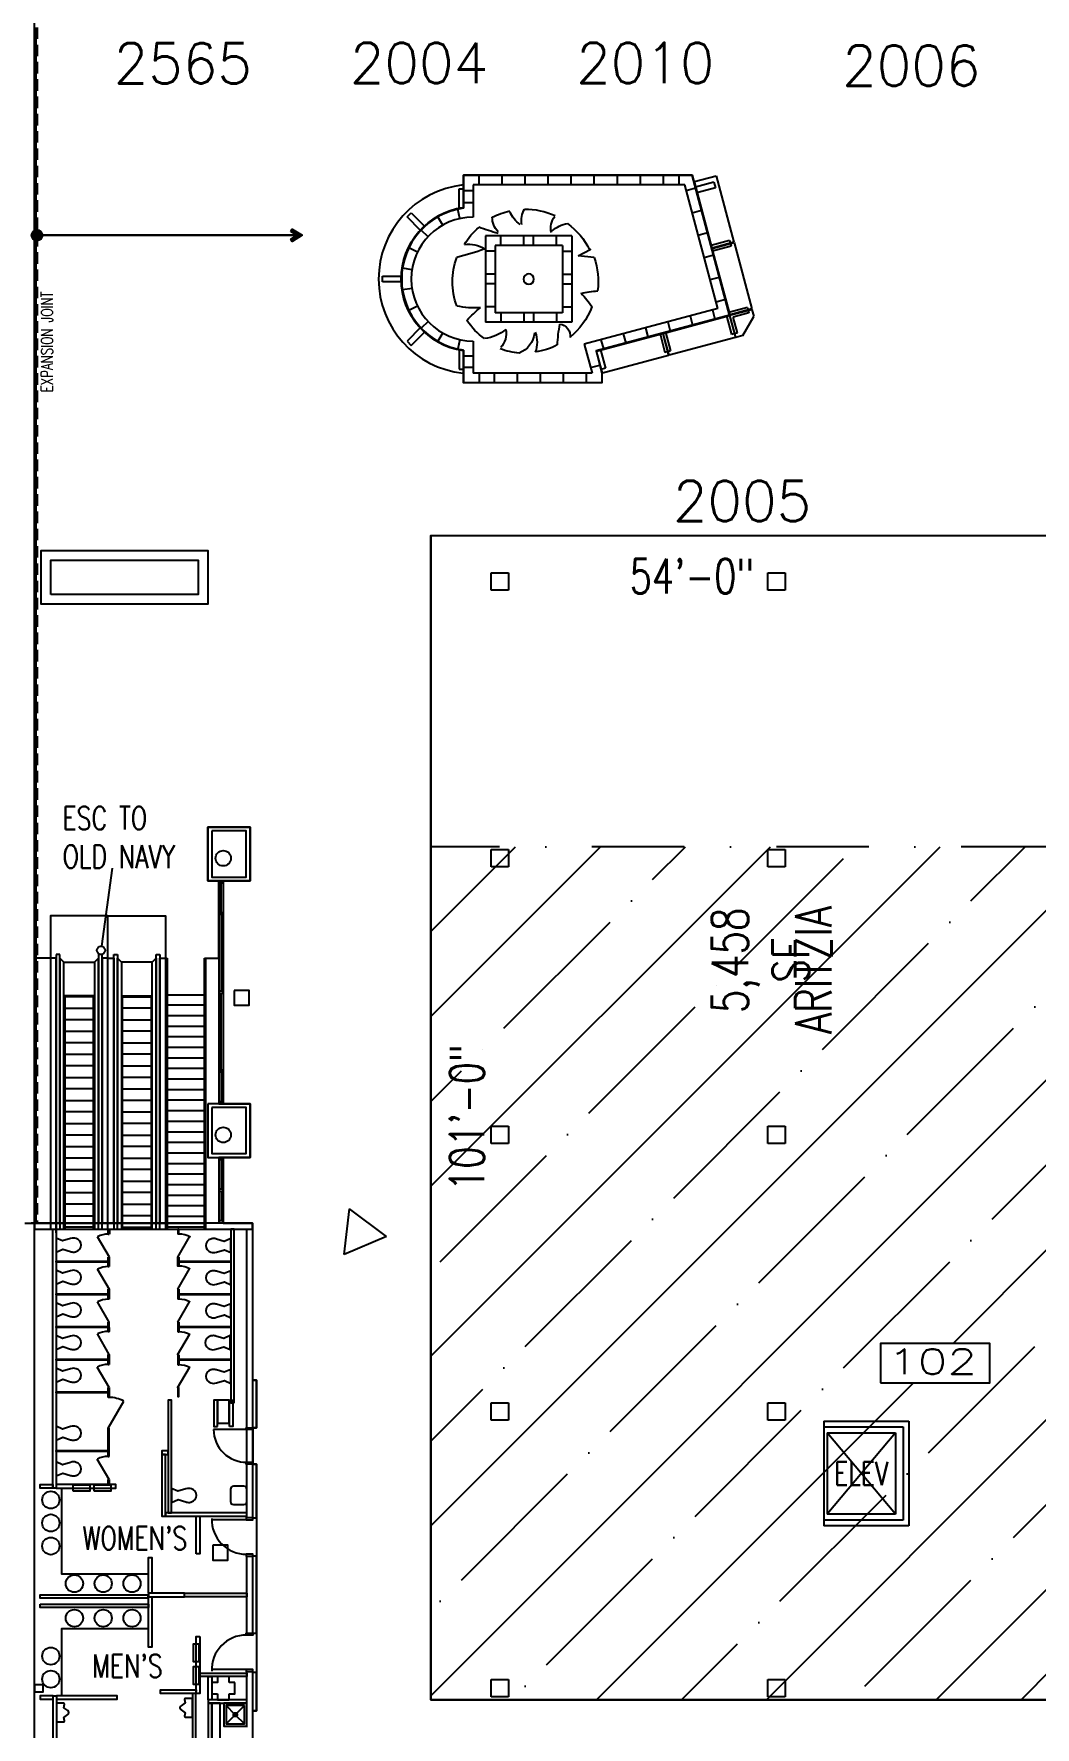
# Model space of a CAD drawing. Extents: x -13345 to 10098, y -1643 to 9113.
# Drawn here: x -5903 to -4861, y 134 to 1897 of the extents above; entities that cross this region are included whole.
import ezdxf
from ezdxf.enums import TextEntityAlignment as Align

# ---------------------------------------------------------------- set-up
doc = ezdxf.new("R2010")
doc.units = 0
doc.header["$LTSCALE"] = 192
doc.header["$MEASUREMENT"] = 0
for name, pattern in [('DASHDOT', [1, 0.5, -0.25, 0, -0.25]), ('DASHED2', [0.375, 0.25, -0.125]), ('HIDDEN2', [0.1875, 0.125, -0.0625])]:
    doc.linetypes.add(name, pattern=pattern)
doc.layers.get('0').update_dxf_attribs({"linetype": 'CONTINUOUS'})
doc.layers.get('DEFPOINTS').update_dxf_attribs({"linetype": 'CONTINUOUS'})
for name, color, linetype in [('ARCH-DOORS-INTERIOR', 7, 'CONTINUOUS'), ('ARCH-FEATURES', 2, 'CONTINUOUS'), ('ARCH-WALLS-EXTERIOR', 5, 'CONTINUOUS'), ('ARCH-WALLS-INTERIOR', 1, 'CONTINUOUS'), ('DIMENSIONS-TENANT', 7, 'CONTINUOUS'), ('EXPANSION-JOINT', 1, 'CONTINUOUS'), ('FM-SPNO', 3, 'CONTINUOUS'), ('FM-TENANT-SF', 6, 'CONTINUOUS'), ('FM-TEXT-TENANT', 6, 'CONTINUOUS'), ('M-MEZZANINE-BORDER-ZZZ', 254, 'CONTINUOUS'), ('M-MEZZANINE-NUMBER-ZZZ', 254, 'CONTINUOUS'), ('M-MEZZANINE-ZZZ', 254, 'DASHDOT'), ('STRUCTURAL-COLUMNS', 3, 'CONTINUOUS'), ('TEXT-GENERAL', 2, 'CONTINUOUS'), ('UTILITIES-PLUMB', 2, 'CONTINUOUS')]:
    doc.layers.add(name, color=color, linetype=linetype)
doc.layers.add('COMMON AREA FILL', color=7, linetype='CONTINUOUS', true_color=0xdedede)
doc.styles.add('3442-LP2$0$FMSTXT', font='SIMPLEX.shx', dxfattribs={"width": 0.75})
doc.styles.add('FMSTXT', font='simplex.shx', dxfattribs={"width": 0.75})
doc.styles.add('SIMPLEX', font='SIMPLEX.shx', dxfattribs={"width": 0.75})
doc.styles.get("Standard").update_dxf_attribs({"font": 'txt.shx', "width": 0.75})
doc.dimstyles.new('LP-SP-MP (without ticks)', dxfattribs={"dimscale": 0, "dimtxt": 36, "dimasz": 12, "dimexe": 8, "dimexo": 8, "dimgap": 8, "dimtad": 1, "dimdec": 0, "dimrnd": 0.0625, "dimzin": 3, "dimdsep": 46, "dimlunit": 4, "dimtxsty": 'Standard', "dimblk1": 'OBLIQUE', "dimblk2": 'OBLIQUE', "dimsah": 1, "dimcen": 0.5, "dimse1": 1, "dimse2": 1, "dimsd1": 1, "dimsd2": 1, "dimclrt": 256, "dimadec": 0, "dimazin": 0, "dimtfac": 6, "dimtdec": 0, "dimtofl": 0, "dimtmove": 0, "dimatfit": 3, "dimldrblk": 'OBLIQUE', "dimfxl": 1, "dimfrac": 2, "dimtolj": 1, "dimtzin": 3, "dimarcsym": 0})

# ---------------------------------------------------------------- blocks, each defined once
blk = doc.blocks.new('UNITSQUARE')
for p, q in [((1, 1), (0, 1)), ((0, 1), (0, 0)), ((1, 0), (1, 1)), ((0, 0), (1, 0))]:
    blk.add_line(p, q)
blk = doc.blocks.new('fms4rm')
blk.add_attdef('FMS:RMID', text='', height=12).set_placement((0, 0), align=Align.MIDDLE_CENTER)
blk = doc.blocks.new('DIRECT')
for p, q in [((0, 41.6), (-24, 0)), ((0, 41.6), (24, 0)), ((24, 0), (-24, 0))]:
    blk.add_line(p, q)
blk = doc.blocks.new('ZPT54I')
at = {"lineweight": 13}
h = blk.add_hatch(color=1, dxfattribs=at)
edge = h.paths.add_edge_path()
edge.add_arc((0, 0), 0.5, 0, 360)
at = {"color": 1}
blk.add_line((0, 0), (-1, 0), dxfattribs=at)
at = {"color": 1, "lineweight": 13}
blk.add_circle((0, 0), 0.5, dxfattribs=at)
blk = doc.blocks.new('ZAT54I')
blk.add_hatch(color=256).paths.add_polyline_path([(-1, 0.33), (-0.88, 0.53), (0, 0), (-0.88, -0.53), (-1, -0.33), (-0.46, 0)])
blk.add_line((0, 0), (-1, 0))
at = {"flags": 128}
blk.add_lwpolyline([(-1, 0.33), (-0.88, 0.53), (0, 0), (-0.88, -0.53), (-1, -0.33), (-0.46, 0)], close=True, dxfattribs=at)
blk = doc.blocks.new('329343_36')
for p, q in [((-68.2, 22.4), (-51.5, 24.3)), ((-51.5, 24.3), (-63.8, 30.9))]:
    blk.add_line(p, q)
blk.add_circle((0, 0), 5.41)
for centre, radius, start, end in [((3.7, -2.6), 75.4, 89.3321, 114.3856), ((-19.9, 60.6), 27.4, 352.0775, 26.6128), ((3.7, -2.6), 75.2, 62.8767, 77.7021), ((3.7, -2.6), 74.7, 126.0751, 153.6245), ((-45.5, 26.4), 31.8, 48.5203, 80.5151), ((-41.3, 53.5), 18.4, 343.6555, 39.76), ((-7.1, 80.5), 28.6, 304.1868, 338.5411), ((16.2, 64.4), 21.8, 315.8454, 359.7651), ((-29.8, 270.4), 231.3, 285.4397, 290.7099), ((3.7, -2.6), 74.2, 31.4098, 49.4752), ((63.2, 3.2), 33.1, 83.5323, 121.6544), ((3.7, -2.6), 76, 160.8426, 187.275), ((140.7, 293.3), 278.6, 250.0865, 256.3451), ((3.7, -2.6), 75.6, 340.3307, 19.43), ((-81.6, -136.6), 124.7, 77.3728, 85.4649), ((4.2, -73.9), 83.2, 134.7782, 147.3315), ((3.7, -2.6), 74.3, 200.8103, 231.4392), ((55.5, 62.8), 92.9, 266.7455, 282.0146), ((4.8, -92.4), 77.3, 39.6536, 53.993), ((-30.7, -59.1), 12.4, 97.741, 188.8107), ((-186.6, -76.7), 157, 2.9465, 10.9238), ((46.7, -56.3), 23.2, 170.6314, 220.6278), ((51, -19.7), 42.5, 230.4582, 263.1093), ((3.7, -2.6), 72.9, 305.394, 326.2464), ((3.7, -2.6), 74, 243.1498, 261.8356), ((22.6, -65.8), 31.2, 160.6009, 199.3991), ((19.1, -53.6), 25.2, 186.1912, 248.4952), ((3.7, -2.6), 74.7, 274.7236, 290.3277)]:
    blk.add_arc(centre, radius, start, end)
blk.add_point((-63.8, 30.9))
blk = doc.blocks.new('*D711')
at = {"layer": 'DEFPOINTS', "color": 0, "transparency": 16777216}
for p in [(-5489.9, 1374.8), (-5426.2, 1374.8), (-5489.9, 162.8)]:
    blk.add_point(p, dxfattribs=at)
at = {"layer": 'DIMENSIONS-TENANT', "transparency": 16777216, "insert": (-5452.2, 768.8), "char_height": 36, "attachment_point": 5, "rotation": 90}
blk.add_mtext('\\A1;101\'-0"', dxfattribs=at)
blk = doc.blocks.new('_OBLIQUE')
at = {"color": 0, "linetype": 'ByBlock'}
blk.add_line((-0.5, -0.5), (0.5, 0.5), dxfattribs=at)
blk = doc.blocks.new('*D712')
at = {"layer": 'DEFPOINTS', "color": 0, "transparency": 16777216}
for p in [(-5489.9, 1374.8), (-4841.9, 1374.8), (-5489.9, 1306.4)]:
    blk.add_point(p, dxfattribs=at)
at = {"layer": 'DIMENSIONS-TENANT', "transparency": 16777216, "insert": (-5218, 1332.4), "char_height": 36, "attachment_point": 5}
blk.add_mtext('\\A1;54\'-0"', dxfattribs=at)

msp = doc.modelspace()

# ---------------------------------------------------------------- hatches: boundary and pattern name
at = {"layer": 'M-MEZZANINE-ZZZ'}
h = msp.add_hatch(dxfattribs=at)
h.set_pattern_fill('ANSI35', color=256, scale=500, style=0)
h.paths.add_polyline_path([(-5489.9, 1050.8), (-5489.9, 162.8), (-4841.9, 162.8), (-4841.9, 1050.8), (-5486.9, 1050.8)])
h.paths.add_polyline_path([(-5021.9, 492.8), (-4907.9, 492.8), (-4907.9, 533.8), (-5021.9, 533.8)], flags=16)
h.paths.add_polyline_path([(-5020.4, 495.3), (-4929.4, 495.3), (-4929.4, 534.3), (-5020.4, 534.3)], flags=24)

# ---------------------------------------------------------------- linework, layer by layer
at = {"layer": 'ARCH-DOORS-INTERIOR'}
for p, q in [((-5824.5, 623.6), (-5836.8, 644.8)), ((-5753.2, 623.6), (-5740.9, 644.8)), ((-5824.5, 589.7), (-5836.8, 610.9)), ((-5753.3, 590.2), (-5741, 611.4)), ((-5824.6, 555.7), (-5836.8, 577)), ((-5753.3, 555.8), (-5741.1, 577)), ((-5824.6, 522.3), (-5836.9, 543.6)), ((-5753.4, 521.8), (-5741.1, 543.1)), ((-5824.7, 487.9), (-5837, 509.1)), ((-5753.5, 487.4), (-5741.2, 508.6)), ((-5825.8, 445.5), (-5809.5, 473.7)), ((-5681.9, 444), (-5715.9, 444)), ((-5824.7, 392.1), (-5837, 413.3)), ((-5681.9, 350.2), (-5717.9, 350.2)), ((-5681.9, 194.1), (-5717.9, 194.1))]:
    msp.add_line(p, q, dxfattribs=at)
for centre, radius, start, end in [((-5825.6, 623.6), 24, 89.9997, 117.7249), ((-5752.1, 623.6), 24, 60.1234, 89.9998), ((-5825.6, 589.7), 24, 90.0003, 117.7255), ((-5752.2, 590.2), 24, 60.1234, 89.9998), ((-5825.7, 555.7), 24, 90.0003, 117.7255), ((-5752.2, 555.8), 24, 60.1234, 89.9998), ((-5825.7, 522.3), 24, 89.9997, 117.7249), ((-5752.3, 521.8), 24, 60.124, 90.0003), ((-5825.8, 487.9), 24, 90.0003, 117.7255), ((-5752.4, 487.4), 24, 60.1234, 89.9998), ((-5824.7, 445.5), 32, 61.7057, 89.9997), ((-5681.9, 444), 34, 180.0002, 270.8427), ((-5825.8, 392.1), 24, 90.0003, 117.7255), ((-5681.9, 350.2), 36, 178.1719, 270.0001), ((-5681.9, 194.1), 36, 90, 182.6046)]:
    msp.add_arc(centre, radius, start, end, dxfattribs=at)
at = {"layer": 'ARCH-FEATURES'}
for p, q in [((-5217.8, 1749.8), (-5455.7, 1749.8)), ((-5455.7, 1749.8), (-5455.7, 1715.6)), ((-5178.8, 1604.2), (-5217.8, 1749.8)), ((-5215.5, 1743.2), (-5192.8, 1749.3)), ((-5192.8, 1749.3), (-5174.3, 1680.2)), ((-5456.2, 1739.7), (-5456.2, 1716)), ((-5225.5, 1739.8), (-5445.7, 1739.8)), ((-5445.7, 1739.8), (-5445.7, 1706.3)), ((-5191, 1611.3), (-5225.5, 1739.8)), ((-5197, 1674.1), (-5215.5, 1743.2)), ((-5432.9, 1686.8), (-5432.9, 1596.8)), ((-5342.9, 1686.8), (-5432.9, 1686.8)), ((-5422.9, 1676.8), (-5422.9, 1606.8)), ((-5352.9, 1676.8), (-5422.9, 1676.8)), ((-5352.9, 1676.8), (-5352.9, 1606.8)), ((-5342.9, 1686.8), (-5342.9, 1596.8)), ((-5174.2, 1679.7), (-5155.7, 1610.7)), ((-5178.4, 1604.6), (-5196.9, 1673.7)), ((-5352.9, 1606.8), (-5422.9, 1606.8)), ((-5191, 1611.3), (-5330.1, 1574)), ((-5178.8, 1604.2), (-5317.9, 1567)), ((-5155.6, 1610.2), (-5153.5, 1602.7)), ((-5342.9, 1596.8), (-5432.9, 1596.8)), ((-5248, 1585.2), (-5178.9, 1603.7)), ((-5178.9, 1603.7), (-5172.8, 1581)), ((-5172.3, 1581.1), (-5178.5, 1604.1)), ((-5164.9, 1583.1), (-5153.5, 1602.7)), ((-5445.7, 1577.3), (-5445.7, 1543.8)), ((-5330.1, 1574), (-5322, 1543.8)), ((-5317.3, 1566.6), (-5248.5, 1585)), ((-5248.5, 1585), (-5242.4, 1562.3)), ((-5241.9, 1562.5), (-5248, 1585.2)), ((-5172.8, 1581), (-5241.9, 1562.5)), ((-5164.9, 1583.1), (-5172.3, 1581.1)), ((-5456.2, 1567.5), (-5456.2, 1543.8)), ((-5455.7, 1567.9), (-5455.7, 1533.8)), ((-5317.9, 1567), (-5311.7, 1543.8)), ((-5311.2, 1543.9), (-5317.3, 1566.6)), ((-5242.4, 1562.3), (-5311.2, 1543.9)), ((-5311.7, 1533.8), (-5455.7, 1533.8)), ((-5322, 1543.8), (-5445.7, 1543.8)), ((-5311.7, 1543.8), (-5311.7, 1533.8)), ((-5006.2, 440.8), (-5077.3, 355.8)), ((-5006.2, 355.8), (-5077.3, 440.8)), ((-5077.3, 440.8), (-5006.2, 440.8)), ((-5077.3, 440.8), (-5077.3, 355.8)), ((-5006.2, 440.8), (-5006.2, 355.8)), ((-5006.2, 355.8), (-5077.3, 355.8))]:
    msp.add_line(p, q, dxfattribs=at)
at = {"layer": 'ARCH-FEATURES', "linetype": 'HIDDEN2'}
for p, q in [((-5195.2, 1742.7), (-5214.5, 1737.5)), ((-5193.6, 1736.9), (-5213, 1731.7)), ((-5195.2, 1742.7), (-5193.6, 1736.9)), ((-5178.9, 1681.8), (-5198.2, 1676.7)), ((-5174.3, 1680.2), (-5197, 1674.1)), ((-5196.9, 1673.7), (-5174.2, 1679.7)), ((-5177.3, 1676.1), (-5196.7, 1670.9)), ((-5178.9, 1681.8), (-5177.3, 1676.1)), ((-5160.3, 1612.3), (-5179.6, 1607.1)), ((-5178.5, 1604.1), (-5155.6, 1610.2)), ((-5155.7, 1610.7), (-5178.4, 1604.6)), ((-5158.7, 1606.5), (-5175.1, 1602.1)), ((-5160.3, 1612.3), (-5158.7, 1606.5)), ((-5176.5, 1584.1), (-5181.7, 1603.5)), ((-5170.7, 1585.7), (-5175.1, 1602.1)), ((-5251.2, 1584.8), (-5246.1, 1565.5)), ((-5245.4, 1586.4), (-5240.3, 1567.1)), ((-5170.7, 1585.7), (-5176.5, 1584.1)), ((-5313.2, 1568.2), (-5308, 1548.9)), ((-5240.3, 1567.1), (-5246.1, 1565.5)), ((-5308, 1548.9), (-5312.7, 1547.6))]:
    msp.add_line(p, q, dxfattribs=at)
at = {"layer": 'ARCH-FEATURES'}
for points in [[(-5439.7, 1739.8), (-5439.7, 1749.8)], [(-5415.7, 1739.8), (-5415.7, 1749.8)], [(-5391.7, 1739.8), (-5391.7, 1749.8)], [(-5367.7, 1739.8), (-5367.7, 1749.8)], [(-5343.7, 1739.8), (-5343.7, 1749.8)], [(-5319.7, 1739.8), (-5319.7, 1749.8)], [(-5295.7, 1739.8), (-5295.7, 1749.8)], [(-5271.7, 1739.8), (-5271.7, 1749.8)], [(-5247.7, 1739.8), (-5247.7, 1749.8)], [(-5231.5, 1739.8), (-5231.5, 1749.8)], [(-5445.7, 1733.8), (-5455.7, 1733.8)], [(-5223.9, 1734), (-5214.3, 1736.6)], [(-5459.5, 1704.8), (-5461.6, 1714.6)], [(-5455.7, 1721.6), (-5445.7, 1721.6)], [(-5217.7, 1710.8), (-5208, 1713.4)], [(-5492.7, 1685.9), (-5500, 1692.7)], [(-5477.5, 1697.9), (-5482.5, 1706.6)], [(-5416.9, 1676.8), (-5416.9, 1686.8)], [(-5392.9, 1676.8), (-5392.9, 1686.8)], [(-5382.9, 1676.8), (-5382.9, 1686.8)], [(-5358.9, 1676.8), (-5358.9, 1686.8)], [(-5211.5, 1687.6), (-5201.8, 1690.2)], [(-5503.7, 1669.9), (-5512.7, 1674.3)], [(-5422.9, 1670.8), (-5432.9, 1670.8)], [(-5352.9, 1670.8), (-5342.9, 1670.8)], [(-5205.3, 1664.4), (-5195.6, 1667)], [(-5509.4, 1651.5), (-5519.3, 1653)], [(-5422.9, 1646.8), (-5432.9, 1646.8)], [(-5352.9, 1646.8), (-5342.9, 1646.8)], [(-5199.1, 1641.3), (-5189.4, 1643.8)], [(-5509.4, 1632.1), (-5519.3, 1630.6)], [(-5422.9, 1636.8), (-5432.9, 1636.8)], [(-5352.9, 1636.8), (-5342.9, 1636.8)], [(-5503.7, 1613.6), (-5512.7, 1609.2)], [(-5422.9, 1612.8), (-5432.9, 1612.8)], [(-5416.9, 1606.8), (-5416.9, 1596.8)], [(-5392.9, 1606.8), (-5392.9, 1596.8)], [(-5382.9, 1606.8), (-5382.9, 1596.8)], [(-5358.9, 1606.8), (-5358.9, 1596.8)], [(-5352.9, 1612.8), (-5342.9, 1612.8)], [(-5196.8, 1609.7), (-5194.3, 1600.1)], [(-5192.9, 1618.1), (-5183.2, 1620.7)], [(-5492.7, 1597.7), (-5500, 1590.8)], [(-5266.4, 1591.1), (-5263.8, 1581.5)], [(-5243.2, 1597.3), (-5240.6, 1587.7)], [(-5220, 1603.5), (-5217.4, 1593.9)], [(-5477.5, 1585.7), (-5482.5, 1577)], [(-5459.5, 1578.8), (-5461.6, 1569)], [(-5312.8, 1578.7), (-5310.2, 1569)], [(-5289.6, 1584.9), (-5287, 1575.2)], [(-5455.7, 1561.9), (-5445.7, 1561.9)], [(-5323.6, 1549.6), (-5313.9, 1552.2)], [(-5445.7, 1549.8), (-5455.7, 1549.8)], [(-5439.7, 1543.8), (-5439.7, 1533.8)], [(-5424, 1543.8), (-5424, 1533.8)], [(-5400, 1543.8), (-5400, 1533.8)], [(-5376, 1543.8), (-5376, 1533.8)], [(-5352, 1543.8), (-5352, 1533.8)], [(-5328, 1543.8), (-5328, 1533.8)], [(-5705.9, 1015.3), (-5710.4, 1015.3), (-5710.4, 1013.3), (-5705.9, 1013.3), (-5705.9, 1015.3)], [(-5710.4, 1013.3), (-5710.4, 785.3)], [(-5708.2, 982.3), (-5708.2, 1013.3)], [(-5705.9, 1013.3), (-5705.9, 785.3)], [(-5825.9, 934.7), (-5825.9, 978.8), (-5885.9, 978.8), (-5885.9, 934.7)], [(-5825.9, 934.7), (-5825.9, 978.8), (-5765.9, 978.8), (-5765.9, 934.4)], [(-5705.9, 980.3), (-5710.4, 980.3), (-5710.4, 982.3), (-5705.9, 982.3), (-5705.9, 980.3)], [(-5708.2, 980.3), (-5708.2, 900.3)], [(-5885.9, 934.7), (-5899.8, 934.7)], [(-5885.9, 934.7), (-5885.9, 658.8)], [(-5879.9, 934.7), (-5885.9, 934.7)], [(-5879.9, 938.7), (-5879.9, 658.8)], [(-5875.9, 938.7), (-5879.9, 938.7)], [(-5879.9, 658.8), (-5879.9, 934.7)], [(-5875.9, 658.8), (-5875.9, 938.7)], [(-5875.9, 934.7), (-5875.9, 658.8)], [(-5871.9, 930.7), (-5875.9, 934.7)], [(-5835.9, 934.7), (-5839.9, 930.7)], [(-5835.9, 938.7), (-5835.9, 658.8)], [(-5831.9, 938.7), (-5835.9, 938.7)], [(-5835.9, 658.8), (-5835.9, 934.7)], [(-5831.9, 658.8), (-5831.9, 938.7)], [(-5831.9, 934.7), (-5831.9, 658.8)], [(-5825.9, 934.7), (-5831.9, 934.7)], [(-5825.9, 658.8), (-5825.9, 934.7)], [(-5825.9, 934.7), (-5819.9, 934.7)], [(-5819.9, 658.8), (-5819.9, 938.7)], [(-5819.9, 938.7), (-5815.9, 938.7)], [(-5819.9, 934.7), (-5819.9, 658.8)], [(-5815.9, 938.7), (-5815.9, 658.8)], [(-5815.9, 658.8), (-5815.9, 934.7)], [(-5815.9, 934.7), (-5811.9, 930.7)], [(-5779.9, 930.7), (-5775.9, 934.7)], [(-5775.9, 658.8), (-5775.9, 938.7)], [(-5775.9, 938.7), (-5771.9, 938.7)], [(-5775.9, 934.7), (-5775.9, 658.8)], [(-5771.9, 938.7), (-5771.9, 658.8)], [(-5771.9, 658.8), (-5771.9, 934.7)], [(-5771.9, 934.7), (-5765.9, 934.7)], [(-5765.9, 934.7), (-5765.9, 658.8)], [(-5765.9, 934.7), (-5765.9, 658.8)], [(-5765.9, 934.7), (-5764.4, 934.7)], [(-5764.4, 934.7), (-5764.4, 658.8)], [(-5725.6, 658.8), (-5725.6, 934.7)], [(-5725.6, 934.7), (-5724.1, 934.7)], [(-5724.1, 658.8), (-5724.1, 934.7)], [(-5724.1, 934.7), (-5710.4, 934.7)], [(-5871.9, 658.8), (-5871.9, 930.7)], [(-5871.9, 895.7), (-5871.9, 930.7)], [(-5871.9, 930.7), (-5839.9, 930.7)], [(-5839.9, 930.7), (-5839.9, 658.8)], [(-5839.9, 930.7), (-5839.9, 895.7)], [(-5811.9, 930.7), (-5811.9, 658.8)], [(-5779.9, 930.7), (-5811.9, 930.7)], [(-5811.9, 930.7), (-5811.9, 895.7)], [(-5779.9, 658.8), (-5779.9, 930.7)], [(-5779.9, 895.7), (-5779.9, 930.7)], [(-5710.4, 898.3), (-5705.9, 898.3), (-5705.9, 900.3), (-5710.4, 900.3), (-5710.4, 898.3)], [(-5839.9, 895.7), (-5871.9, 895.7)], [(-5870.9, 894.7), (-5870.9, 658.8)], [(-5840.9, 894.7), (-5870.9, 894.7)], [(-5870.9, 882.7), (-5840.9, 882.7)], [(-5840.9, 658.8), (-5840.9, 894.7)], [(-5811.9, 895.7), (-5779.9, 895.7)], [(-5810.9, 658.8), (-5810.9, 894.7)], [(-5810.9, 894.7), (-5780.9, 894.7)], [(-5780.9, 882.7), (-5810.9, 882.7)], [(-5780.9, 894.7), (-5780.9, 658.8)], [(-5725.6, 885.8), (-5764.6, 885.8)], [(-5764.4, 896.8), (-5725.6, 896.8)], [(-5708.2, 818.3), (-5708.2, 898.3)], [(-5840.9, 870.7), (-5870.9, 870.7)], [(-5810.9, 870.7), (-5780.9, 870.7)], [(-5725.6, 874.8), (-5764.6, 874.8)], [(-5870.9, 858.7), (-5840.9, 858.7)], [(-5840.9, 846.7), (-5870.9, 846.7)], [(-5780.9, 858.7), (-5810.9, 858.7)], [(-5810.9, 846.7), (-5780.9, 846.7)], [(-5725.6, 863.8), (-5764.6, 863.8)], [(-5725.6, 852.8), (-5764.6, 852.8)], [(-5870.9, 834.7), (-5840.9, 834.7)], [(-5780.9, 834.7), (-5810.9, 834.7)], [(-5725.6, 841.8), (-5764.6, 841.8)], [(-5725.6, 830.8), (-5764.6, 830.8)], [(-5840.9, 822.7), (-5870.9, 822.7)], [(-5810.9, 822.7), (-5780.9, 822.7)], [(-5725.6, 819.8), (-5764.6, 819.8)], [(-5705.9, 818.3), (-5710.4, 818.3), (-5710.4, 816.3), (-5705.9, 816.3), (-5705.9, 818.3)], [(-5708.2, 816.3), (-5708.2, 785.3)], [(-5870.9, 810.7), (-5840.9, 810.7)], [(-5840.9, 798.7), (-5870.9, 798.7)], [(-5780.9, 810.7), (-5810.9, 810.7)], [(-5810.9, 798.7), (-5780.9, 798.7)], [(-5725.6, 808.8), (-5764.6, 808.8)], [(-5725.6, 797.8), (-5764.6, 797.8)], [(-5870.9, 786.7), (-5840.9, 786.7)], [(-5780.9, 786.7), (-5810.9, 786.7)], [(-5725.6, 786.8), (-5764.6, 786.8)], [(-5725.6, 775.8), (-5764.6, 775.8)], [(-5705.9, 785.3), (-5710.4, 785.3), (-5710.4, 783.3), (-5705.9, 783.3), (-5705.9, 785.3)], [(-5840.9, 774.7), (-5870.9, 774.7)], [(-5870.9, 762.7), (-5840.9, 762.7)], [(-5810.9, 774.7), (-5780.9, 774.7)], [(-5780.9, 762.7), (-5810.9, 762.7)], [(-5725.6, 764.8), (-5764.6, 764.8)], [(-5840.9, 750.7), (-5870.9, 750.7)], [(-5810.9, 750.7), (-5780.9, 750.7)], [(-5725.6, 753.8), (-5764.6, 753.8)], [(-5725.6, 742.8), (-5764.6, 742.8)], [(-5870.9, 738.7), (-5840.9, 738.7)], [(-5840.9, 726.7), (-5870.9, 726.7)], [(-5780.9, 738.7), (-5810.9, 738.7)], [(-5810.9, 726.7), (-5780.9, 726.7)], [(-5725.6, 731.8), (-5764.6, 731.8)], [(-5705.9, 727.3), (-5710.4, 727.3), (-5710.4, 725.3), (-5705.9, 725.3), (-5705.9, 727.3)], [(-5710.4, 725.3), (-5710.4, 661.3)], [(-5708.2, 725.3), (-5708.2, 694.3)], [(-5705.9, 725.3), (-5705.9, 661.3)], [(-5870.9, 714.7), (-5840.9, 714.7)], [(-5780.9, 714.7), (-5810.9, 714.7)], [(-5725.6, 720.8), (-5764.6, 720.8)], [(-5725.6, 709.8), (-5764.6, 709.8)], [(-5840.9, 702.7), (-5870.9, 702.7)], [(-5870.9, 690.7), (-5840.9, 690.7)], [(-5810.9, 702.7), (-5780.9, 702.7)], [(-5780.9, 690.7), (-5810.9, 690.7)], [(-5725.6, 698.8), (-5764.6, 698.8)], [(-5725.6, 687.8), (-5764.6, 687.8)], [(-5705.9, 694.3), (-5710.4, 694.3), (-5710.4, 692.3), (-5705.9, 692.3), (-5705.9, 694.3)], [(-5708.2, 692.3), (-5708.2, 661.3)], [(-5840.9, 678.7), (-5870.9, 678.7)], [(-5810.9, 678.7), (-5780.9, 678.7)], [(-5725.6, 676.8), (-5764.6, 676.8)], [(-5885.9, 658.8), (-5885.9, 652.8)], [(-5879.9, 658.8), (-5879.9, 652.8)], [(-5875.9, 658.8), (-5875.9, 652.8)], [(-5871.9, 652.8), (-5871.9, 658.8)], [(-5870.9, 666.7), (-5840.9, 666.7)], [(-5870.9, 658.8), (-5870.9, 652.8)], [(-5840.9, 654.7), (-5870.9, 654.7)], [(-5840.9, 652.8), (-5840.9, 658.8)], [(-5839.9, 658.8), (-5839.9, 652.8)], [(-5835.9, 652.8), (-5835.9, 658.8)], [(-5831.9, 652.8), (-5831.9, 658.8)], [(-5825.9, 652.8), (-5825.9, 658.8)], [(-5819.9, 658.8), (-5819.9, 652.8)], [(-5815.9, 652.8), (-5815.9, 658.8)], [(-5811.9, 658.8), (-5811.9, 652.8)], [(-5780.9, 666.7), (-5810.9, 666.7)], [(-5810.9, 652.8), (-5810.9, 658.8)], [(-5810.9, 654.7), (-5780.9, 654.7)], [(-5780.9, 658.8), (-5780.9, 652.8)], [(-5779.9, 652.8), (-5779.9, 658.8)], [(-5775.9, 652.8), (-5775.9, 658.8)], [(-5771.9, 652.8), (-5771.9, 658.8)], [(-5765.9, 658.8), (-5765.9, 652.8)], [(-5765.9, 658.8), (-5765.9, 652.8)], [(-5725.6, 665.8), (-5764.6, 665.8)], [(-5725.6, 654.8), (-5764.6, 654.8)], [(-5764.4, 658.8), (-5764.4, 652.8)], [(-5725.6, 652.8), (-5725.6, 658.8)], [(-5724.1, 652.8), (-5724.1, 658.8)], [(-5705.9, 661.3), (-5710.4, 661.3), (-5710.4, 659.3), (-5705.9, 659.3), (-5705.9, 661.3)], [(-5874.4, 383.2), (-5874.4, 294), (-5784.4, 294)], [(-5862.6, 380.2), (-5844.6, 380.2), (-5844.6, 386.2), (-5862.6, 386.2), (-5862.6, 380.2)], [(-5840.6, 380.2), (-5822.6, 380.2), (-5822.6, 386.2), (-5840.6, 386.2), (-5840.6, 380.2)], [(-5698.4, 382), (-5698.4, 369)], [(-5684.4, 385), (-5695.4, 385)], [(-5681.4, 369), (-5681.4, 382)], [(-5695.4, 366), (-5684.4, 366)], [(-5716.9, 323.7), (-5716.9, 308.1), (-5701.3, 308.1), (-5701.3, 323.7), (-5716.9, 323.7)], [(-5784.4, 236.7), (-5874.4, 236.7), (-5874.4, 167)], [(-5731.1, 202.5), (-5731.1, 220.5), (-5737.1, 220.5), (-5737.1, 202.5), (-5731.1, 202.5)], [(-5731.1, 179), (-5731.1, 197), (-5737.1, 197), (-5737.1, 179), (-5731.1, 179)]]:
    msp.add_lwpolyline(points, dxfattribs=at)
at = {"layer": 'ARCH-FEATURES', "linetype": 'HIDDEN2'}
for points in [[(-5460.2, 1735.6), (-5455.7, 1735.6), (-5455.7, 1715.6), (-5460.2, 1715.6)], [(-5514.6, 1706.5), (-5510.4, 1710.7), (-5496.2, 1696.6), (-5500.5, 1692.3)], [(-5540.2, 1638.8), (-5540.2, 1644.8), (-5520.2, 1644.8), (-5520.2, 1638.8)], [(-5514.6, 1577.1), (-5510.4, 1572.8), (-5496.2, 1587), (-5500.5, 1591.2)], [(-5460.2, 1547.9), (-5455.7, 1547.9), (-5455.7, 1567.9), (-5460.2, 1567.9)]]:
    msp.add_lwpolyline(points, close=True, dxfattribs=at)
at = {"layer": 'ARCH-FEATURES'}
for points in [[(-5895.5, 1303.3), (-5895.5, 1359.3), (-5721.9, 1359.3), (-5721.9, 1303.3)], [(-5885.5, 1313.3), (-5885.5, 1349.3), (-5731.9, 1349.3), (-5731.9, 1313.3)]]:
    msp.add_lwpolyline(points, close=True, dxfattribs=at)
for points in [[(-5695.4, 385, 0.414214), (-5698.4, 382)], [(-5681.4, 382, 0.414214), (-5684.4, 385)], [(-5698.4, 369, 0.414214), (-5695.4, 366)], [(-5684.4, 366, 0.414214), (-5681.4, 369)]]:
    msp.add_lwpolyline(points, format="xyb", dxfattribs=at)
for centre in [(-5885.4, 370.8), (-5885.4, 346.8), (-5885.4, 322.8), (-5860.9, 283.7), (-5830.9, 283.7), (-5800.9, 283.7), (-5860.9, 247.7), (-5830.9, 247.7), (-5800.9, 247.7), (-5885.4, 208.2), (-5885.4, 184.2)]:
    msp.add_circle(centre, 9, dxfattribs=at)
for radius, start, end in [(98.5, 96.1193, 263.8807), (75, 98.0478, 261.9522), (74.5, 97.714, 262.286), (64.5, 90, 270)]:
    msp.add_arc((-5445.7, 1641.8), radius, start, end, dxfattribs=at)
at = {"layer": 'ARCH-WALLS-EXTERIOR'}
for p, q in [((-5489.9, 1374.8), (-5489.9, 162.8)), ((-5489.9, 1374.8), (-4841.9, 1374.8)), ((-5489.9, 162.8), (-4265.9, 162.8))]:
    msp.add_line(p, q, dxfattribs=at)
for points in [[(-5721.9, 1071.3), (-5721.9, 1015.3), (-5677.9, 1015.3), (-5677.9, 1071.3), (-5721.9, 1071.3)], [(-5717.9, 1067.3), (-5717.9, 1019.3), (-5681.9, 1019.3), (-5681.9, 1067.3), (-5717.9, 1067.3)], [(-5694.7, 901.3), (-5694.7, 885.7), (-5679, 885.7), (-5679, 901.3), (-5694.7, 901.3)], [(-5721.9, 783.3), (-5721.9, 727.3), (-5677.9, 727.3), (-5677.9, 783.3), (-5721.9, 783.3)], [(-5717.9, 779.3), (-5717.9, 731.3), (-5681.9, 731.3), (-5681.9, 779.3), (-5717.9, 779.3)], [(-5675.4, 658.8), (-5902.4, 658.8), (-5902.4, 652.8), (-5675.4, 652.8), (-5675.4, 658.8)], [(-5879.9, 648.8), (-5879.9, 658.8)], [(-5681.4, 352.2), (-5681.4, 452.1), (-5681.4, 652.8), (-5675.4, 652.8), (-5675.4, 455.8), (-5675.4, 352.2)], [(-5675.4, 495.3), (-5675.4, 446), (-5671.4, 446), (-5671.4, 495.3), (-5675.4, 495.3)], [(-5675.2, 446), (-5675.2, 444), (-5681.9, 444), (-5681.9, 446), (-5675.2, 446)], [(-5675.2, 410), (-5675.2, 408), (-5681.9, 408), (-5681.9, 410), (-5675.2, 410)], [(-5675.4, 408), (-5675.4, 352.2), (-5671.4, 352.2), (-5671.4, 408), (-5675.4, 408)], [(-5681.4, 398.5), (-5681.4, 399.3)], [(-5681.9, 350.2), (-5675.2, 350.2), (-5675.2, 352.2), (-5681.9, 352.2), (-5681.9, 350.2)], [(-5681.9, 314.2), (-5681.9, 312.2), (-5675.2, 312.2), (-5675.2, 314.2), (-5681.9, 314.2)], [(-5681.4, 232.1), (-5681.4, 312.2)], [(-5675.4, 312.2), (-5675.4, 232.1)], [(-5675.4, 312.2), (-5675.4, 232.1), (-5671.4, 232.1), (-5671.4, 312.2), (-5675.4, 312.2)], [(-5681.9, 230.1), (-5681.9, 232.1), (-5675.2, 232.1), (-5675.2, 230.1), (-5681.9, 230.1)], [(-5681.9, 194.1), (-5681.9, 192.1), (-5675.2, 192.1), (-5675.2, 194.1), (-5681.9, 194.1)], [(-5681.4, 186.8), (-5730.4, 186.8), (-5730.4, 190.4), (-5681.4, 190.4), (-5681.4, 186.8)], [(-5721.6, 162.8), (-5721.6, 186.8), (-5717.9, 186.8), (-5717.9, 162.8), (-5721.6, 162.8)], [(-5699.9, 180.8), (-5699.9, 186.8), (-5711.9, 186.8), (-5711.9, 180.8), (-5717.9, 180.8), (-5717.9, 168.8), (-5711.9, 168.8)], [(-5699.9, 168.8), (-5693.9, 168.8), (-5693.9, 180.8)], [(-5693.9, 180.8), (-5699.9, 180.8)], [(-5681.4, 134.3), (-5681.4, 192.1)], [(-5675.4, 192.1), (-5675.4, 134.3)], [(-5675.4, 191.3), (-5675.4, 151.3), (-5671.4, 151.3), (-5671.4, 191.3), (-5675.4, 191.3)], [(-5691.4, 159.2), (-5681.4, 159.2), (-5681.4, 162.8), (-5721.6, 162.8), (-5721.6, 159.2), (-5695.1, 159.2), (-5691.4, 159.2)], [(-5711.9, 168.8), (-5711.9, 162.8)], [(-5711.9, 162.8), (-5699.9, 162.8)], [(-5681.4, 135.2), (-5681.4, 159.2), (-5705.4, 159.2), (-5705.4, 135.2), (-5681.4, 135.2)], [(-5699.9, 162.8), (-5699.9, 168.8)], [(-5683.9, 156.7), (-5702.9, 156.7), (-5702.9, 137.7), (-5683.9, 137.7), (-5683.9, 156.7)], [(-5702.9, 137.7), (-5693.4, 147.2), (-5702.9, 156.7)], [(-5683.9, 156.7), (-5693.4, 147.2), (-5683.9, 137.7)]]:
    msp.add_lwpolyline(points, dxfattribs=at)
for centre, radius in [((-5705.9, 1038.8), 8), ((-5705.9, 750.8), 8), ((-5693.4, 147.2), 2)]:
    msp.add_circle(centre, radius, dxfattribs=at)
at = {"layer": 'ARCH-WALLS-INTERIOR'}
for p, q in [((-5879.8, 618.3), (-5879.8, 619.3)), ((-5879.8, 619.3), (-5825.8, 619.3)), ((-5825.8, 618.3), (-5879.8, 618.3)), ((-5825.8, 623.6), (-5824.8, 623.6)), ((-5825.8, 623.6), (-5825.8, 619.3)), ((-5825.8, 619.3), (-5825.8, 623.6)), ((-5825.8, 613.7), (-5825.8, 618.3)), ((-5824.8, 623.6), (-5824.8, 613.7)), ((-5824.8, 623.6), (-5824.8, 613.7)), ((-5752.1, 623.6), (-5753.1, 623.6)), ((-5752.1, 619.3), (-5698.1, 619.3)), ((-5698.1, 618.3), (-5752.1, 618.3)), ((-5698.1, 619.3), (-5698.1, 618.3)), ((-5825.8, 613.7), (-5824.8, 613.7)), ((-5879.8, 585.3), (-5825.8, 585.3)), ((-5879.8, 584.3), (-5879.8, 585.3)), ((-5825.8, 584.3), (-5879.8, 584.3)), ((-5824.8, 590.2), (-5825.8, 590.2)), ((-5824.8, 590.2), (-5825.8, 590.2)), ((-5825.8, 585.3), (-5825.8, 590.2)), ((-5825.8, 579.7), (-5825.8, 584.3)), ((-5824.8, 590.2), (-5824.8, 584.3)), ((-5824.8, 590.2), (-5824.8, 585.3)), ((-5824.8, 584.3), (-5824.8, 579.8)), ((-5752.1, 590.2), (-5753.1, 590.2)), ((-5753.1, 590.2), (-5753.1, 579.8)), ((-5752.1, 590.2), (-5752.1, 585.3)), ((-5752.1, 585.3), (-5698.1, 585.3)), ((-5698.1, 584.3), (-5752.1, 584.3)), ((-5752.1, 584.3), (-5752.1, 579.8)), ((-5698.1, 585.3), (-5698.1, 584.3)), ((-5824.8, 579.8), (-5825.8, 579.8)), ((-5752.1, 579.8), (-5753.1, 579.8)), ((-5879.8, 551.3), (-5825.8, 551.3)), ((-5879.8, 550.3), (-5879.8, 551.3)), ((-5825.8, 550.3), (-5879.8, 550.3)), ((-5824.8, 555.8), (-5825.8, 555.8)), ((-5825.8, 551.3), (-5825.8, 555.8)), ((-5825.8, 546.3), (-5825.8, 550.3)), ((-5824.8, 550.3), (-5824.8, 546.3)), ((-5753.1, 555.8), (-5753.1, 545.8)), ((-5752.1, 555.8), (-5753.1, 555.8)), ((-5752.1, 555.8), (-5752.1, 551.3)), ((-5752.1, 551.3), (-5698.1, 551.3)), ((-5698.1, 550.3), (-5752.1, 550.3)), ((-5752.1, 550.3), (-5752.1, 545.8)), ((-5698.1, 551.3), (-5698.1, 550.3)), ((-5753.1, 545.8), (-5752.1, 545.8)), ((-5879.8, 517.3), (-5825.8, 517.3)), ((-5879.8, 516.3), (-5879.8, 517.3)), ((-5825.8, 516.3), (-5879.8, 516.3)), ((-5824.8, 522.3), (-5825.8, 522.3)), ((-5825.8, 517.3), (-5825.8, 522.3)), ((-5825.8, 511.9), (-5825.8, 516.3)), ((-5824.8, 522.3), (-5824.8, 511.9)), ((-5824.8, 522.3), (-5824.8, 517.3)), ((-5824.8, 516.3), (-5824.8, 511.9)), ((-5753.1, 521.8), (-5753.1, 511.4)), ((-5752.1, 521.8), (-5753.1, 521.8)), ((-5753.1, 511.4), (-5752.1, 511.4)), ((-5752.1, 521.8), (-5752.1, 517.3)), ((-5752.1, 517.3), (-5698.1, 517.3)), ((-5698.1, 516.3), (-5752.1, 516.3)), ((-5752.1, 516.3), (-5752.1, 511.4)), ((-5698.1, 517.3), (-5698.1, 516.3)), ((-5879.8, 483.3), (-5825.8, 483.3)), ((-5879.8, 482.3), (-5879.8, 483.3)), ((-5825.8, 482.3), (-5879.8, 482.3)), ((-5824.8, 487.9), (-5825.8, 487.9)), ((-5825.8, 483.3), (-5825.8, 487.9)), ((-5825.8, 477.5), (-5825.8, 482.3)), ((-5825.8, 422.3), (-5825.8, 445.5)), ((-5825.8, 445.5), (-5824.8, 445.5)), ((-5824.8, 416.1), (-5824.8, 445.5)), ((-5080.9, 452.8), (-4992.2, 452.8)), ((-5080.9, 452.8), (-5080.9, 343.8)), ((-5080.9, 446.8), (-4998.2, 446.8)), ((-4998.2, 446.8), (-4998.2, 349.8)), ((-4992.2, 452.8), (-4992.2, 343.8)), ((-5879.8, 422.3), (-5825.8, 422.3)), ((-5879.8, 421.3), (-5879.8, 422.3)), ((-5825.8, 421.3), (-5879.8, 421.3)), ((-5825.8, 416.1), (-5825.8, 421.3)), ((-5825.8, 416.1), (-5824.8, 416.1)), ((-5824.8, 392.1), (-5825.8, 392.1)), ((-5825.8, 386.8), (-5825.8, 392.1)), ((-5824.8, 392.1), (-5824.8, 386.8)), ((-4998.2, 349.8), (-5080.9, 349.8)), ((-4992.2, 343.8), (-5080.9, 343.8))]:
    msp.add_line(p, q, dxfattribs=at)
for points in [[(-5883.4, 383.2), (-5883.4, 652.8), (-5879.8, 652.8), (-5879.8, 383.2), (-5883.4, 383.2)], [(-5825.8, 647.6), (-5825.8, 652.8), (-5824.5, 652.8), (-5824.5, 647.6)], [(-5752.1, 647.6), (-5752.1, 652.8), (-5753.1, 652.8), (-5753.1, 647.6)], [(-5694.4, 472), (-5694.4, 652.8), (-5698.1, 652.8), (-5698.1, 472), (-5694.4, 472)], [(-5825.6, 647.6), (-5824.6, 647.6)], [(-5752.1, 647.6), (-5753.1, 647.6)], [(-5752.1, 618.3), (-5752.1, 614.2), (-5753.1, 614.2), (-5753.1, 623.6)], [(-5752.1, 623.6), (-5752.1, 619.3)], [(-5825.7, 546.3), (-5824.8, 546.3), (-5824.8, 555.7)], [(-5825.8, 511.9), (-5824.8, 511.9)], [(-5824.8, 487.9), (-5824.8, 477.5), (-5825.7, 477.5)], [(-5753.1, 487.4), (-5753.1, 478.4), (-5752.1, 478.4), (-5752.1, 487.4), (-5753.1, 487.4)], [(-5759.8, 357.5), (-5759.8, 474.8), (-5763.4, 474.8), (-5763.4, 357.5), (-5759.8, 357.5)], [(-5711.9, 447.2), (-5711.9, 474.8), (-5715.6, 474.8), (-5715.6, 447.2), (-5711.9, 447.2)], [(-5699.9, 450.8), (-5699.9, 474.8), (-5711.9, 474.8), (-5711.9, 450.8), (-5699.9, 450.8)], [(-5699.4, 447.2), (-5699.4, 474.8), (-5695.8, 474.8), (-5695.8, 447.2), (-5699.4, 447.2)], [(-5763.4, 421.8), (-5769.8, 421.8), (-5769.8, 418.2), (-5763.4, 418.2), (-5763.4, 421.8)], [(-5769.8, 418.2), (-5769.8, 353.9), (-5766.1, 353.9), (-5766.1, 418.2), (-5769.8, 418.2)], [(-5883.4, 383.2), (-5896.4, 383.2), (-5896.4, 386.8), (-5883.4, 386.8), (-5883.4, 383.2)], [(-5879.8, 383.2), (-5817.9, 383.2), (-5817.9, 386.8), (-5879.8, 386.8), (-5879.8, 383.2)], [(-5766.1, 353.9), (-5681.4, 353.9), (-5681.4, 357.5), (-5766.1, 357.5), (-5766.1, 353.9)], [(-5734.1, 314.7), (-5734.1, 353.9), (-5730.4, 353.9), (-5730.4, 314.7), (-5734.1, 314.7)], [(-5783.7, 273.6), (-5783.7, 310.8), (-5780.1, 310.8), (-5780.1, 273.6), (-5783.7, 273.6)], [(-5784.4, 268.4), (-5896.4, 268.4), (-5896.4, 272), (-5784.4, 272), (-5784.4, 268.4)], [(-5783.7, 270), (-5746.3, 270), (-5746.3, 273.6), (-5783.7, 273.6), (-5783.7, 270)], [(-5780.1, 270), (-5780.1, 217.5), (-5783.7, 217.5), (-5783.7, 270), (-5780.1, 270)], [(-5746.3, 273.6), (-5681.4, 273.6), (-5681.4, 270), (-5746.3, 270), (-5746.3, 273.6)], [(-5896.4, 262.4), (-5783.7, 262.4), (-5783.7, 258.7), (-5896.4, 258.7), (-5896.4, 262.4)], [(-5730.4, 228.6), (-5730.4, 169.4), (-5734.1, 169.4), (-5734.1, 228.6), (-5730.4, 228.6)], [(-5883.1, 167), (-5896.4, 167), (-5896.4, 163.4), (-5883.1, 163.4), (-5883.1, 167)], [(-5883.1, 39.4), (-5883.1, 167), (-5879.4, 167), (-5879.4, 39.4), (-5883.1, 39.4)], [(-5879.4, 163.4), (-5816.4, 163.4), (-5816.4, 167), (-5879.4, 167), (-5879.4, 163.4)], [(-5734.1, 173), (-5734.4, 169.4), (-5771.4, 169.4), (-5771.4, 173), (-5734.1, 173)], [(-5738.1, 169.4), (-5738.1, 46.4), (-5734.4, 46.4), (-5734.4, 169.4), (-5738.1, 169.4)], [(-5721.6, 159.2), (-5721.6, 46.4), (-5717.9, 46.4), (-5717.9, 159.2), (-5721.6, 159.2)], [(-5681.4, 46.4), (-5681.4, 88.3), (-5709.1, 88.3), (-5709.1, 159.2), (-5717.9, 159.2), (-5717.9, 46.4), (-5681.4, 46.4)]]:
    msp.add_lwpolyline(points, dxfattribs=at)
at = {"layer": 'COMMON AREA FILL'}
msp.add_lwpolyline([(-5455.7, 1716.1), (-5455.7, 1749.8), (-5217.8, 1749.8), (-5178.8, 1604.2), (-5317.9, 1567), (-5311.7, 1543.8), (-5311.7, 1533.8), (-5455.7, 1533.8), (-5455.7, 1567.4, -0.874475)], format="xyb", close=True, dxfattribs=at)
msp.add_lwpolyline([(-5895.5, 1359.3), (-5721.9, 1359.3), (-5721.9, 1303.3), (-5895.5, 1303.3)], close=True, dxfattribs=at)
for points in [[(54.1, 162.8), (-5489.9, 162.8), (-5489.9, 1374.8), (-1021.9, 1374.8)], [(-5912.4, 658.8), (-5724.1, 658.8), (-5724.1, 934.7), (-5710.4, 934.7), (-5710.4, 1015.3), (-5721.9, 1015.3), (-5721.9, 1071.3), (-5677.9, 1071.3), (-5677.9, 1015.3), (-5705.9, 1015.3), (-5705.9, 783.3), (-5677.9, 783.3), (-5677.9, 727.3), (-5705.9, 727.3), (-5705.9, 658.8), (-5675.4, 658.8), (-5675.4, 658.8), (-5675.4, 495.3), (-5671.4, 495.3), (-5671.4, 446), (-5675.2, 446), (-5675.2, 408), (-5671.4, 408), (-5671.4, 151.3), (-5675.4, 151.3), (-5675.4, -42)]]:
    msp.add_lwpolyline(points, dxfattribs=at)
at = {"layer": 'EXPANSION-JOINT'}
msp.add_line((-5900.9, 658.8), (-5905.9, 658.8), dxfattribs=at)
for points in [[(-5902.4, -353.2), (-5902.4, 4182.8)], [(-5900.9, 1903.8), (-5900.9, 658.8)]]:
    msp.add_lwpolyline(points, dxfattribs=at)
at = {"layer": 'EXPANSION-JOINT', "linetype": 'DASHED2', "ltscale": 0.25}
msp.add_lwpolyline([(-5899.8, 1903.8), (-5899.8, 658.8)], dxfattribs=at)
at = {"layer": 'M-MEZZANINE-BORDER-ZZZ'}
msp.add_lwpolyline([(-5021.9, 492.8), (-4907.9, 492.8), (-4907.9, 533.8), (-5021.9, 533.8)], close=True, dxfattribs=at)
at = {"layer": 'M-MEZZANINE-ZZZ'}
msp.add_lwpolyline([(-5489.9, 1050.8), (-5489.9, 162.8), (-4841.9, 162.8), (-4841.9, 1050.8), (-5486.9, 1050.8)], close=True, dxfattribs=at)
at = {"layer": 'STRUCTURAL-COLUMNS'}
msp.add_lwpolyline([(-5901.9, 178.8), (-5893.9, 178.8), (-5893.9, 170.8), (-5901.9, 170.8)], close=True, dxfattribs=at)
msp.add_circle((-5705.9, 1038.8), 8, dxfattribs=at)
at = {"layer": 'TEXT-GENERAL'}
msp.add_line((-5821.7, 1028.4), (-5832.6, 947.2), dxfattribs=at)
msp.add_circle((-5833.2, 943), 4.24, dxfattribs=at)
for points, start_tangent in [([(-5635.7, 1687.4), (-5899.8, 1687.4)], (-1, 0)), ([(-5887.8, 1687.4), (-5623.7, 1687.4)], (1, 0))]:
    msp.add_spline(points, degree=3, dxfattribs=dict(at, start_tangent=start_tangent))
at = {"layer": 'UTILITIES-PLUMB'}
for points in [[(-5879.8, 628.8), (-5873, 631.8), (-5864.8, 629.3, 0.024422), (-5864.4, 629.2, 0.120792), (-5860.2, 629, 0.060122), (-5859, 629.3, 0.333855), (-5853.9, 636.1, 0.333854), (-5859, 642.9, 0.17624), (-5864.8, 642.9), (-5873.2, 640.4), (-5879.8, 643.4), (-5879.8, 628.8)], [(-5698.1, 642.9), (-5704.9, 639.9), (-5713.1, 642.4, 0.024422), (-5713.5, 642.6, 0.120792), (-5717.7, 642.7, 0.060122), (-5718.9, 642.4, 0.333855), (-5724, 635.6, 0.333854), (-5718.9, 628.8, 0.17624), (-5713.1, 628.8), (-5704.7, 631.3), (-5698.1, 628.3), (-5698.1, 642.9)], [(-5879.8, 595.3), (-5873, 598.4), (-5864.8, 595.8, 0.024422), (-5864.4, 595.7, 0.120792), (-5860.2, 595.5, 0.060122), (-5859, 595.8, 0.333855), (-5853.9, 602.6, 0.333854), (-5859, 609.4, 0.17624), (-5864.8, 609.4), (-5873.2, 606.9), (-5879.8, 609.9), (-5879.8, 595.3)], [(-5698.1, 609.4), (-5704.9, 606.4), (-5713.1, 608.9, 0.024422), (-5713.5, 609.1, 0.120792), (-5717.7, 609.2, 0.060122), (-5718.9, 608.9, 0.333855), (-5724, 602.1, 0.333854), (-5718.9, 595.3, 0.17624), (-5713.1, 595.3), (-5704.7, 597.8), (-5698.1, 594.8), (-5698.1, 609.4)], [(-5879.8, 561.3), (-5873, 564.4), (-5864.8, 561.8, 0.024422), (-5864.4, 561.7, 0.120792), (-5860.2, 561.5, 0.060122), (-5859, 561.8, 0.333855), (-5853.9, 568.6, 0.333854), (-5859, 575.4, 0.17624), (-5864.8, 575.4), (-5873.2, 572.9), (-5879.8, 575.9), (-5879.8, 561.3)], [(-5698.1, 575), (-5704.9, 572), (-5713.1, 574.6, 0.024422), (-5713.5, 574.7, 0.120792), (-5717.7, 574.8, 0.060122), (-5718.9, 574.6, 0.333855), (-5724, 567.7, 0.333854), (-5718.9, 560.9, 0.17624), (-5713.1, 560.9), (-5704.7, 563.4), (-5698.1, 560.5), (-5698.1, 575)], [(-5879.8, 527.3), (-5873, 530.4), (-5864.8, 527.8, 0.024422), (-5864.4, 527.7, 0.120792), (-5860.2, 527.5, 0.060122), (-5859, 527.8, 0.333855), (-5853.9, 534.6, 0.333854), (-5859, 541.4, 0.17624), (-5864.8, 541.4), (-5873.2, 538.9), (-5879.8, 541.9), (-5879.8, 527.3)], [(-5698.6, 541.8), (-5705.4, 538.8), (-5713.7, 541.4, 0.024422), (-5714, 541.5, 0.120792), (-5718.3, 541.6, 0.060122), (-5719.5, 541.4, 0.333855), (-5724.6, 534.5, 0.333854), (-5719.5, 527.7, 0.17624), (-5713.7, 527.7), (-5705.3, 530.2), (-5698.6, 527.3), (-5698.6, 541.8)], [(-5879.8, 493.3), (-5873, 496.4), (-5864.8, 493.8, 0.024422), (-5864.4, 493.7, 0.120792), (-5860.2, 493.5, 0.060122), (-5859, 493.8, 0.333855), (-5853.9, 500.6, 0.333854), (-5859, 507.4, 0.17624), (-5864.8, 507.4), (-5873.2, 504.9), (-5879.8, 507.9), (-5879.8, 493.3)], [(-5698.1, 506.7), (-5704.9, 503.7), (-5713.1, 506.2, 0.024422), (-5713.5, 506.3, 0.120792), (-5717.7, 506.5, 0.060122), (-5718.9, 506.2, 0.333855), (-5724, 499.4, 0.333854), (-5718.9, 492.6, 0.17624), (-5713.1, 492.6), (-5704.7, 495.1), (-5698.1, 492.1), (-5698.1, 506.7)], [(-5879.8, 433), (-5873, 436), (-5864.8, 433.4, 0.024422), (-5864.4, 433.3, 0.120792), (-5860.2, 433.2, 0.060122), (-5859, 433.5, 0.333855), (-5853.9, 440.3, 0.333854), (-5859, 447.1, 0.17624), (-5864.8, 447.1), (-5873.2, 444.6), (-5879.8, 447.6), (-5879.8, 433)], [(-5879.8, 395.8), (-5873, 398.8), (-5864.8, 396.3, 0.024422), (-5864.4, 396.2, 0.120792), (-5860.2, 396, 0.060122), (-5859, 396.3, 0.333855), (-5853.9, 403.1, 0.333854), (-5859, 409.9, 0.17624), (-5864.8, 409.9), (-5873.2, 407.4), (-5879.8, 410.4), (-5879.8, 395.8)], [(-5759.8, 368.2), (-5753, 371.3), (-5744.7, 368.7, 0.024422), (-5744.4, 368.6, 0.120792), (-5740.1, 368.4, 0.060122), (-5738.9, 368.7, 0.333855), (-5733.8, 375.5, 0.333854), (-5738.9, 382.3, 0.17624), (-5744.7, 382.3), (-5753.1, 379.8), (-5759.8, 382.8), (-5759.8, 368.2)], [(-5879.4, 139.6), (-5872.3, 139.6, 0.414213), (-5871.2, 140.7), (-5871.9, 144.3), (-5867.8, 147.4, 0.297503), (-5866.5, 149.4, 0.297503), (-5867.8, 151.4), (-5871.9, 154.5), (-5871.2, 158.1, 0.414213), (-5872.3, 159.2), (-5879.4, 159.2), (-5879.4, 139.6)], [(-5738.1, 164.2), (-5745.1, 164.2, 0.414213), (-5746.3, 163.1), (-5745.6, 159.5), (-5749.7, 156.4, 0.297503), (-5751, 154.4, 0.297503), (-5749.7, 152.4), (-5745.6, 149.3), (-5746.3, 145.7, 0.414213), (-5745.1, 144.6), (-5738.1, 144.6), (-5738.1, 164.2)]]:
    msp.add_lwpolyline(points, format="xyb", dxfattribs=at)

# ---------------------------------------------------------------- block references
at = {"layer": 'ARCH-FEATURES', "xscale": -1}
msp.add_blockref('329343_36', (-5387.9, 1641.8), dxfattribs=at)
at = {"layer": 'ARCH-FEATURES', "rotation": 263.3522120421819}
msp.add_blockref('DIRECT', (-5577.3, 650), dxfattribs=at)
at = {"layer": 'FM-SPNO', "xscale": 3.5, "yscale": 3.5, "zscale": 3.5}
for p, values in [((-5748, 1866.5), {'FMS:RMID': '2565'}), ((-5502.2, 1866.8), {'FMS:RMID': '2004'}), ((-5266.6, 1866.8), {'FMS:RMID': '2010'}), ((-4989.7, 1864.1), {'FMS:RMID': '2006'}), ((-5165.9, 1410.8), {'FMS:RMID': '2005'})]:
    msp.add_blockref('fms4rm', p, dxfattribs=at).add_auto_attribs(values)
at = {"layer": 'STRUCTURAL-COLUMNS', "xscale": 18, "yscale": -18, "zscale": 12}
for p in [(-5426.9, 1335.8), (-5138.9, 1335.8), (-5426.9, 1047.8), (-5138.9, 1047.8), (-5426.9, 759.8), (-5138.9, 759.8), (-5426.9, 471.8), (-5138.9, 471.8), (-5426.9, 183.8), (-5138.9, 183.8)]:
    msp.add_blockref('UNITSQUARE', p, dxfattribs=at)
at = {"layer": 'TEXT-GENERAL', "xscale": 12, "yscale": 12, "zscale": 12, "rotation": 180.0000000000003}
msp.add_blockref('ZPT54I', (-5899.8, 1687.4), dxfattribs=at)
at = {"layer": 'TEXT-GENERAL', "xscale": 12, "yscale": 12, "zscale": 12}
msp.add_blockref('ZAT54I', (-5623.7, 1687.4), dxfattribs=at)

# ---------------------------------------------------------------- texts
at = {"layer": 'EXPANSION-JOINT', "insert": (-5895.4, 1576.5), "char_height": 12, "attachment_point": 2, "rotation": 90, "style": '3442-LP2$0$FMSTXT'}
msp.add_mtext_dynamic_manual_height_columns('\\pt108;EXPANSION JOINT', width=127.249, gutter_width=90, heights=[0], dxfattribs=at)
at = {"layer": 'FM-TENANT-SF', "insert": (-5146.7, 932.5), "char_height": 38, "width": 1, "attachment_point": 5, "rotation": 90, "style": 'FMSTXT'}
msp.add_mtext('5,458 SF', dxfattribs=at)
at = {"layer": 'FM-TEXT-TENANT', "insert": (-5091.7, 922.5), "char_height": 38, "width": 1, "attachment_point": 5, "rotation": 90, "style": 'FMSTXT'}
msp.add_mtext('ARITZIA', dxfattribs=at)
at = {"layer": 'M-MEZZANINE-NUMBER-ZZZ', "width": 1.384615}
msp.add_text('102', height=26, dxfattribs=at).set_placement((-5013.9, 501.8))
at = {"layer": 'TEXT-GENERAL', "style": 'SIMPLEX', "width": 0.75}
for s, p in [("WOMEN'S", (-5797.8, 331)), ("MEN'S", (-5805.7, 198))]:
    msp.add_text(s, height=24, dxfattribs=at).set_placement(p, align=Align.MIDDLE_CENTER)
at = {"layer": 'TEXT-GENERAL', "char_height": 24, "style": 'SIMPLEX'}
for s, insert, width, attachment_point in [('ESC TO\\POLD NAVY', (-5873.1, 1060.6), 259.714, 4), ('ELEV', (-5041.7, 398.3), 71.125, 5)]:
    msp.add_mtext(s, dxfattribs=dict(at, insert=insert, width=width, attachment_point=attachment_point))

# ---------------------------------------------------------------- dimensions: what is measured, and where the dimension line sits
at = {"layer": 'DIMENSIONS-TENANT'}
dim = msp.add_linear_dim(base=(-5426.2, 1374.8), p1=(-5489.9, 162.8), p2=(-5489.9, 1374.8), angle=90, dimstyle='LP-SP-MP (without ticks)', override={"dimscale": 1}, dxfattribs=at)
dim.commit()
dim.dimension.update_dxf_attribs({"geometry": '*D711', "text_midpoint": (-5452.2, 768.8)})
dim = msp.add_linear_dim(base=(-5489.9, 1306.4), p1=(-4841.9, 1374.8), p2=(-5489.9, 1374.8), dimstyle='LP-SP-MP (without ticks)', override={"dimscale": 1}, dxfattribs=at)
dim.commit()
dim.dimension.update_dxf_attribs({"geometry": '*D712', "text_midpoint": (-5218, 1306.4), "dimtype": 160})

doc.saveas('drawing.dxf')
